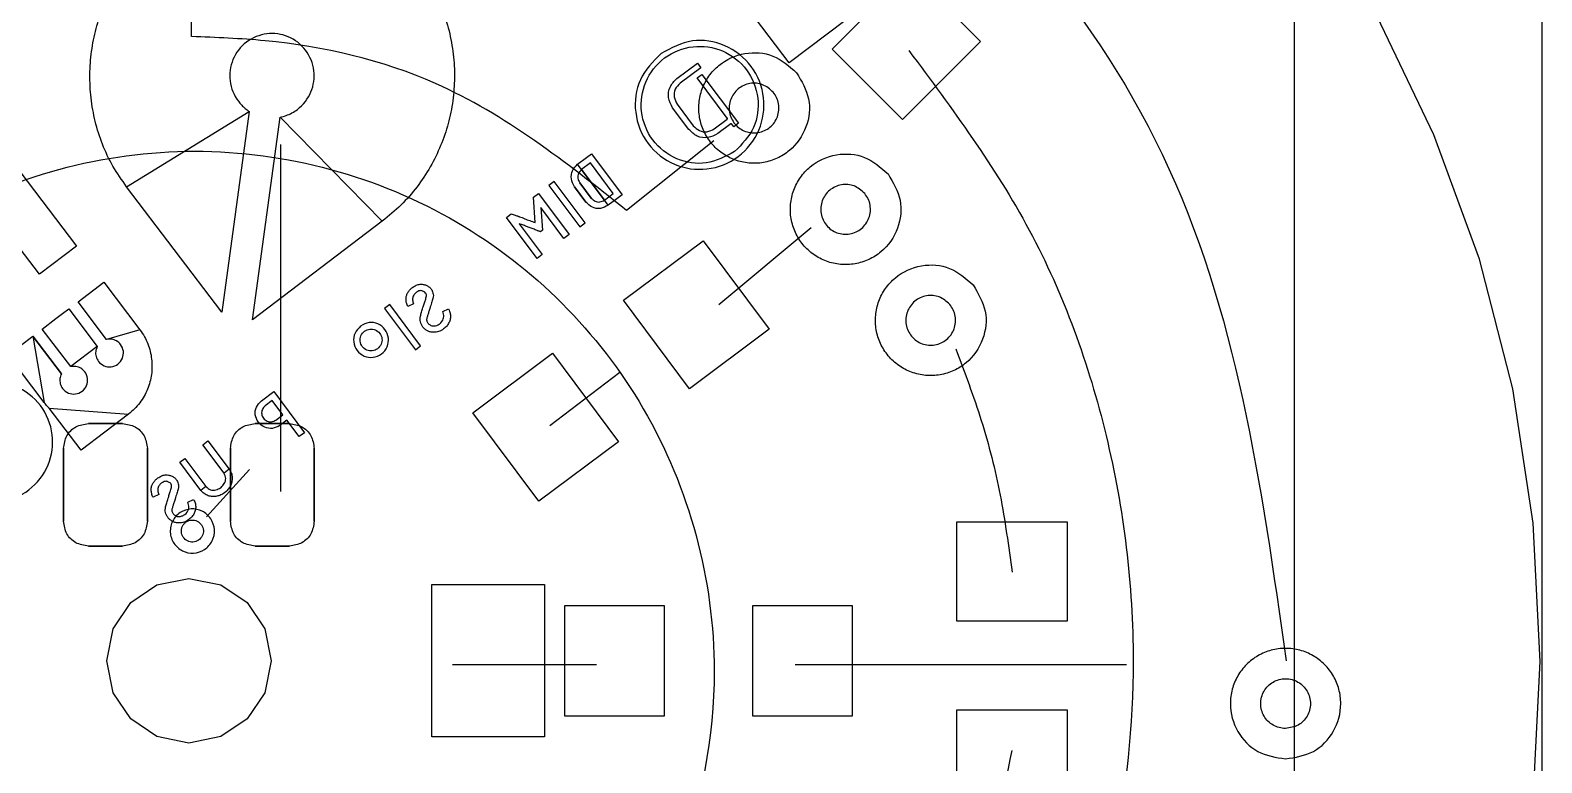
# Model space of a CAD drawing. Extents: x -4 to 108, y 0 to 58.
# Drawn here: x 21.63 to 49, y 22.65 to 35.91 of the extents above; entities that cross this region are included whole.
import ezdxf

# ---------------------------------------------------------------- set-up
doc = ezdxf.new("R2010")
doc.units = 0
for name, color, linetype in [('B.Cu', 7, 'CONTINUOUS'), ('Cuts', 7, 'CONTINUOUS'), ('F.Cu', 7, 'CONTINUOUS')]:
    doc.layers.add(name, color=color, linetype=linetype)

msp = doc.modelspace()

# ---------------------------------------------------------------- linework, layer by layer
at = {"layer": 'B.Cu', "color": 7}
for points in [[(44.514686, 57.56746), (44.514686, 8.567457), (-4.485317, 8.567457), (-4.485317, 57.56746)], [(44.514686, 57.56746), (44.514686, 8.567457), (-4.485317, 8.567457), (-4.485317, 57.56746)], [(44.514686, 57.56746), (44.514686, 8.567457), (-4.485317, 8.567457), (-4.485317, 57.56746)], [(44.514686, 57.56746), (44.514686, 8.567457), (-4.485317, 8.567457), (-4.485317, 57.56746)], [(44.514686, 57.56746), (44.514686, 8.567457), (-4.485317, 8.567457), (-4.485317, 57.56746)], [(44.514686, 57.56746), (44.514686, 8.567457), (-4.485317, 8.567457), (-4.485317, 57.56746)], [(44.514686, 57.56746), (44.514686, 8.567457), (-4.485317, 8.567457), (-4.485317, 57.56746)], [(33.334066, 35.037423), (33.707936, 35.316997), (33.77084, 35.232876), (33.39697, 34.953302)], [(34.250389, 34.318743), (33.70522, 35.047789), (33.78934, 35.110693), (34.450999, 34.225868), (34.366878, 34.162964), (34.329601, 34.212813)], [(33.551396, 34.11666), (33.260174, 34.506107)], [(33.341964, 34.572127), (33.633187, 34.182679)], [(34.014363, 34.127673), (34.248031, 34.302407)], [(34.313265, 34.215171), (34.079597, 34.040437)], [(30.77052, 32.430643), (30.739269, 32.888191), (30.829621, 32.955755), (31.384109, 32.214247), (31.290642, 32.144353), (30.873611, 32.702042), (30.903373, 32.291958), (30.865986, 32.264)], [(30.481047, 32.40849), (30.898079, 31.8508), (30.804611, 31.780907), (30.250123, 32.522415), (30.337359, 32.587649)], [(28.568053, 30.958551), (28.463722, 30.909681)], [(28.862047, 30.877215), (28.845629, 30.821217)], [(29.095385, 30.818529), (29.199715, 30.867399)], [(25.813535, 29.204805), (26.034742, 29.37022), (26.59156, 28.625596), (26.498092, 28.555702), (26.274433, 28.854798), (26.146694, 28.759277)], [(26.074471, 28.85586), (26.20221, 28.951381), (26.008838, 29.209974), (25.881099, 29.114453)], [(23.953877, 27.508143), (23.849547, 27.459273)], [(24.247872, 27.426807), (24.231453, 27.370809)], [(24.481209, 27.368121), (24.585539, 27.416991)]]:
    msp.add_lwpolyline(points, dxfattribs=at)
for points in [[(0, 49), (49.000004, 49), (49.000004, -0.000004), (0, -0.000004), (0, 49)], [(33.935739, 41.417488), (33.946154, 41.4254), (37.408248, 36.867616), (35.370933, 35.320072), (34.01514, 37.104949)], [(25.593341, 34.442238), (25.09604, 30.807754), (23.371255, 33.078403)], [(28.001921, 32.454512), (25.64864, 30.66696), (26.149781, 34.336665), (26.149781, 34.336665)], [(31.539974, 33.486945), (31.698868, 33.605764), (31.701984, 33.608094), (31.78922, 33.673328), (32.343708, 32.93182), (32.250241, 32.861926), (32.091346, 32.743107)], [(21.318367, 33.498469), (21.322858, 33.501881), (22.461142, 32.003352), (21.791202, 31.494465), (21.345382, 32.081378)], [(32.026898, 32.835789), (32.185793, 32.954608), (31.771091, 33.509181), (31.612197, 33.390362)], [(31.113925, 33.173211), (31.020457, 33.103318), (31.579605, 32.355578), (31.673073, 32.425472), (31.113925, 33.173211)], [(31.577622, 33.150766), (31.784972, 32.87348), (31.784972, 32.87348)], [(31.688389, 32.801256), (31.481039, 33.078543)], [(23.008784, 30.315927), (22.492249, 30.995937), (22.957731, 31.349518), (23.612737, 30.487215)], [(28.135429, 30.945939), (28.041962, 30.876045), (28.601109, 30.128306), (28.694577, 30.198199), (28.135429, 30.945939)], [(22.360218, 29.823276), (21.843682, 30.503286), (22.09138, 30.691438), (22.211774, 30.782889), (22.323332, 30.867628), (22.839868, 30.187618)], [(21.879788, 29.170866), (21.224783, 30.03317), (21.675259, 30.375352), (21.675259, 30.375352)], [(21.675259, 30.375352), (22.191795, 29.695342)], [(23.404692, 28.962487), (22.545844, 28.310106), (21.969841, 29.068404)], [(25.135536, 27.896278), (24.751122, 28.410349), (24.844589, 28.480243), (25.229004, 27.966172)], [(24.717262, 27.578642), (24.332848, 28.092713), (24.426316, 28.162606), (24.8084, 27.651651), (24.8084, 27.651651)], [(25.072135, 27.630269), (25.081482, 27.637258)], [(25.151375, 27.543791), (25.142028, 27.536801)]]:
    msp.add_lwpolyline(points, close=True, dxfattribs=at)
for points, knots in [([(23.371255, 33.078403), (23.285131, 33.200932), (23.114972, 33.443021), (22.926116, 33.843201), (22.793993, 34.258318), (22.720232, 34.682552), (22.697341, 35.107679), (22.728489, 35.528903), (22.811582, 35.943028), (22.947293, 36.346398), (23.13229, 36.735196), (23.369865, 37.100645), (23.660997, 37.433138), (23.998579, 37.725322), (24.370603, 37.972218), (24.769231, 38.16364), (25.184968, 38.294438), (25.609163, 38.368161), (26.034203, 38.391092), (26.45559, 38.359876), (26.869839, 38.277387), (27.273108, 38.140676), (27.661958, 37.956073), (28.027318, 37.718142), (28.359421, 37.426705), (28.651621, 37.089273), (28.897504, 36.717367), (29.092286, 36.319947), (29.172124, 36.03977), (29.211938, 35.900048)], [0, 0, 0, 0, 0.448621, 0.886373, 1.321204, 1.752096, 2.174547, 2.595378, 3.015794, 3.43836, 3.868974, 4.304212, 4.741759, 5.190322, 5.639767, 6.077384, 6.512482, 6.942956, 7.365815, 7.786269, 8.207276, 8.629521, 9.060516, 9.495419, 9.933133, 10.381745, 10.830354, 11.267769, 11.702903, 11.702903, 11.702903, 11.702903]), ([(26.149781, 34.336665), (26.186729, 34.345696), (26.261184, 34.363894), (26.367613, 34.411765), (26.546238, 34.525781), (26.741421, 34.777476), (26.796761, 35.186917), (26.640721, 35.570704), (26.312991, 35.824021), (25.90334, 35.879771), (25.519403, 35.72338), (25.266234, 35.395271), (25.209779, 34.986624), (25.326764, 34.700882), (25.453151, 34.553845), (25.51944, 34.492031), (25.568816, 34.458763), (25.593341, 34.442238)], [0, 0, 0, 0, 0.113924, 0.229574, 0.348031, 0.748525, 1.136105, 1.535602, 1.934792, 2.322136, 2.72259, 3.121707, 3.508978, 3.908216, 4.000611, 4.090398, 4.179006, 4.179006, 4.179006, 4.179006]), ([(29.211938, 35.900048), (29.240512, 35.759071), (29.297073, 35.480014), (29.317448, 35.054159), (29.286528, 34.633343), (29.203435, 34.219553), (29.065905, 33.817968), (28.877363, 33.432422), (28.638278, 33.069801), (28.347236, 32.736696), (28.118077, 32.549433), (28.001921, 32.454512)], [0, 0, 0, 0, 0.431025, 0.853196, 1.274106, 1.69423, 2.115666, 2.544116, 2.978286, 3.41547, 3.864858, 3.864858, 3.864858, 3.864858]), ([(33.052273, 35.492215), (33.235651, 35.589324), (33.597279, 35.780825), (34.231806, 35.675035), (34.726055, 35.288928), (34.959924, 34.700674), (34.869829, 34.078469), (34.480856, 33.581162), (33.893607, 33.34876), (33.270307, 33.436483), (32.770773, 33.826656), (32.540217, 34.410553), (32.619356, 35.050132), (32.90646, 35.343315), (33.052273, 35.492215)], [0, 0, 0, 0, 0.608041, 1.199074, 1.809721, 2.417724, 3.008043, 3.616047, 4.225024, 4.816669, 5.424937, 6.035621, 6.627367, 7.238051, 7.238051, 7.238051, 7.238051]), ([(34.382579, 33.713218), (34.514378, 33.848227), (34.774206, 34.114382), (34.845882, 34.693849), (34.637471, 35.223915), (34.184485, 35.578325), (33.618604, 35.659751), (33.084816, 35.448696), (32.731457, 34.996356), (32.649572, 34.430541), (32.861453, 33.895836), (33.310969, 33.546065), (33.887059, 33.450987), (34.215815, 33.624966), (34.382579, 33.713218)], [0, 0, 0, 0, 0.552955, 1.090091, 1.643046, 2.196002, 2.733138, 3.286093, 3.839048, 4.376184, 4.929139, 5.482095, 6.01923, 6.572186, 6.572186, 6.572186, 6.572186]), ([(33.260174, 34.506107), (33.228677, 34.56582), (33.166672, 34.683368), (33.195991, 34.894443), (33.287754, 34.989466), (33.334066, 35.037423)], [0, 0, 0, 0, 0.199125, 0.391994, 0.588516, 0.588516, 0.588516, 0.588516]), ([(33.39697, 34.953302), (33.36297, 34.918733), (33.296191, 34.850835), (33.274266, 34.698906), (33.319125, 34.614899), (33.341964, 34.572127)], [0, 0, 0, 0, 0.142878, 0.280626, 0.423505, 0.423505, 0.423505, 0.423505]), ([(34.248031, 34.302407), (34.249596, 34.304152), (34.252567, 34.307465), (34.25271, 34.313923), (34.251104, 34.317258), (34.250389, 34.318743)], [0, 0, 0, 0, 0.006835, 0.012978, 0.017907, 0.017907, 0.017907, 0.017907]), ([(34.079597, 34.040437), (34.020126, 34.009052), (33.903167, 33.947328), (33.693214, 33.978434), (33.59905, 34.070212), (33.551396, 34.11666)], [0, 0, 0, 0, 0.198152, 0.389696, 0.585953, 0.585953, 0.585953, 0.585953]), ([(33.633187, 34.182679), (33.667757, 34.148679), (33.735654, 34.0819), (33.887583, 34.059975), (33.971591, 34.104834), (34.014363, 34.127673)], [0, 0, 0, 0, 0.142878, 0.280626, 0.423505, 0.423505, 0.423505, 0.423505]), ([(34.329601, 34.212813), (34.327856, 34.214378), (34.324543, 34.217349), (34.318086, 34.217492), (34.31475, 34.215886), (34.313265, 34.215171)], [0, 0, 0, 0, 0.006835, 0.012978, 0.017907, 0.017907, 0.017907, 0.017907]), ([(31.481039, 33.078543), (31.45727, 33.125008), (31.410773, 33.215901), (31.433425, 33.377869), (31.504176, 33.450298), (31.539974, 33.486945)], [0, 0, 0, 0, 0.15408, 0.301405, 0.452294, 0.452294, 0.452294, 0.452294]), ([(31.612197, 33.390362), (31.590599, 33.368374), (31.548388, 33.325399), (31.535402, 33.2298), (31.563429, 33.177334), (31.577622, 33.150766)], [0, 0, 0, 0, 0.090736, 0.17734, 0.266182, 0.266182, 0.266182, 0.266182]), ([(31.784972, 32.87348), (31.807161, 32.851709), (31.850623, 32.809065), (31.94679, 32.794044), (32.000077, 32.821812), (32.026898, 32.835789)], [0, 0, 0, 0, 0.09171, 0.179639, 0.268745, 0.268745, 0.268745, 0.268745]), ([(30.337359, 32.587649), (30.348451, 32.583819), (30.37124, 32.575951), (30.405173, 32.562817), (30.428964, 32.556439), (30.440793, 32.553267)], [0, 0, 0, 0, 0.035207, 0.072332, 0.109046, 0.109046, 0.109046, 0.109046]), ([(32.091346, 32.743107), (32.046178, 32.719138), (31.957284, 32.671966), (31.796868, 32.695115), (31.724938, 32.765495), (31.688389, 32.801256)], [0, 0, 0, 0, 0.150712, 0.296611, 0.447324, 0.447324, 0.447324, 0.447324]), ([(30.440793, 32.553267), (30.44578, 32.550886), (30.455662, 32.546168), (30.471566, 32.540291), (30.498229, 32.53252), (30.534777, 32.518705), (30.580379, 32.50098), (30.626121, 32.480595), (30.674638, 32.466607), (30.72283, 32.448591), (30.754672, 32.436607), (30.77052, 32.430643)], [0, 0, 0, 0, 0.016571, 0.032838, 0.050794, 0.099868, 0.149935, 0.197626, 0.249871, 0.301143, 0.351944, 0.351944, 0.351944, 0.351944]), ([(30.865986, 32.264), (30.858813, 32.266727), (30.844692, 32.272096), (30.824052, 32.278519), (30.78823, 32.294253), (30.73446, 32.313887), (30.664621, 32.341775), (30.60545, 32.362789), (30.558063, 32.38102), (30.520138, 32.39461), (30.494203, 32.403819), (30.481047, 32.40849)], [0, 0, 0, 0, 0.02302, 0.04532, 0.064767, 0.140293, 0.21701, 0.290347, 0.328639, 0.369322, 0.411202, 0.411202, 0.411202, 0.411202]), ([(28.463722, 30.909681), (28.454904, 30.931002), (28.437283, 30.973606), (28.428928, 31.040705), (28.435725, 31.104413), (28.459912, 31.159733), (28.49298, 31.208252), (28.541, 31.251439), (28.597856, 31.289155), (28.667416, 31.31522), (28.735658, 31.31611), (28.795887, 31.29651), (28.846708, 31.269188), (28.885338, 31.233664), (28.907724, 31.192917), (28.919386, 31.153223), (28.929917, 31.106886), (28.916224, 31.04727), (28.893971, 30.970302), (28.873584, 30.910854), (28.862047, 30.877215)], [0, 0, 0, 0, 0.068964, 0.137807, 0.20048, 0.258748, 0.317071, 0.375339, 0.451306, 0.520758, 0.5954, 0.650761, 0.709252, 0.767643, 0.805139, 0.84715, 0.891872, 0.945364, 1.027093, 1.133613, 1.133613, 1.133613, 1.133613]), ([(28.736018, 30.889843), (28.743628, 30.912699), (28.758973, 30.958791), (28.782641, 31.029137), (28.799066, 31.083493), (28.801821, 31.123019), (28.794512, 31.140524), (28.782586, 31.161069), (28.761527, 31.179146), (28.736156, 31.189023), (28.711268, 31.198085), (28.680688, 31.199565), (28.641628, 31.182365), (28.596764, 31.154097), (28.556337, 31.101754), (28.545326, 31.028777), (28.560362, 30.982318), (28.568053, 30.958551)], [0, 0, 0, 0, 0.072265, 0.145733, 0.222701, 0.242441, 0.262495, 0.27828, 0.313744, 0.342644, 0.359713, 0.393198, 0.431082, 0.485631, 0.551641, 0.622567, 0.696845, 0.696845, 0.696845, 0.696845]), ([(29.199715, 30.867399), (29.206998, 30.852926), (29.224127, 30.818888), (29.240015, 30.757812), (29.234956, 30.686862), (29.212552, 30.616913), (29.169794, 30.554593), (29.1073, 30.497459), (29.028086, 30.454949), (28.943408, 30.442571), (28.873294, 30.446632), (28.81752, 30.468903), (28.772581, 30.49822), (28.735358, 30.536428), (28.708808, 30.581377), (28.690275, 30.629985), (28.687965, 30.68279), (28.693003, 30.743061), (28.713564, 30.812339), (28.728295, 30.863184), (28.736018, 30.889843)], [0, 0, 0, 0, 0.048577, 0.114248, 0.186363, 0.258993, 0.33218, 0.410246, 0.511629, 0.596185, 0.664151, 0.719715, 0.774225, 0.824195, 0.878189, 0.930002, 0.978328, 1.035262, 1.110871, 1.194211, 1.194211, 1.194211, 1.194211]), ([(28.845629, 30.821217), (28.839011, 30.800522), (28.826867, 30.762541), (28.812574, 30.713837), (28.803907, 30.679033), (28.805649, 30.653574), (28.813925, 30.632835), (28.826229, 30.61134), (28.845857, 30.592224), (28.869864, 30.57607), (28.900259, 30.559878), (28.941995, 30.559019), (28.992166, 30.56831), (29.057833, 30.603808), (29.113225, 30.675301), (29.116709, 30.760682), (29.101232, 30.802666), (29.095385, 30.818529)], [0, 0, 0, 0, 0.06514, 0.119548, 0.152687, 0.171794, 0.194994, 0.219037, 0.24565, 0.276178, 0.306021, 0.347267, 0.397985, 0.458181, 0.568024, 0.651319, 0.701904, 0.701904, 0.701904, 0.701904]), ([(23.612737, 30.487215), (23.641082, 30.446852), (23.696941, 30.367309), (23.758624, 30.23604), (23.801605, 30.099874), (23.826195, 29.960595), (23.833449, 29.82063), (23.825535, 29.681719), (23.79529, 29.546071), (23.750734, 29.413853), (23.690802, 29.285815), (23.612801, 29.165786), (23.517918, 29.055392), (23.442717, 28.993688), (23.404692, 28.962487)], [0, 0, 0, 0, 0.147735, 0.291144, 0.432994, 0.575078, 0.714164, 0.852721, 0.99106, 1.129679, 1.27071, 1.413922, 1.557964, 1.705295, 1.705295, 1.705295, 1.705295]), ([(27.609682, 30.55765), (27.659407, 30.584182), (27.757174, 30.636346), (27.929103, 30.608062), (28.062446, 30.503098), (28.12644, 30.344165), (28.101993, 30.175224), (27.995982, 30.041057), (27.837317, 29.977303), (27.668356, 30.001617), (27.534, 30.107935), (27.471019, 30.265514), (27.492498, 30.438425), (27.570174, 30.517455), (27.609682, 30.55765)], [0, 0, 0, 0, 0.165145, 0.324696, 0.489841, 0.654986, 0.814537, 0.979682, 1.144826, 1.304378, 1.469522, 1.634667, 1.794219, 1.959363, 1.959363, 1.959363, 1.959363]), ([(27.917213, 30.146394), (27.941828, 30.171711), (27.990431, 30.221702), (28.00382, 30.33022), (27.96509, 30.42971), (27.879951, 30.495868), (27.774016, 30.511111), (27.67382, 30.471879), (27.607861, 30.386863), (27.592531, 30.280941), (27.63192, 30.180571), (27.7164, 30.115293), (27.824276, 30.097454), (27.885969, 30.129941), (27.917213, 30.146394)], [0, 0, 0, 0, 0.103499, 0.204365, 0.307864, 0.411363, 0.512228, 0.615727, 0.719226, 0.820092, 0.923591, 1.02709, 1.127956, 1.231454, 1.231454, 1.231454, 1.231454]), ([(22.839868, 30.187618), (22.828038, 30.158271), (22.804403, 30.099637), (22.813248, 30.001848), (22.861107, 29.903504), (22.959765, 29.827322), (23.094377, 29.809354), (23.220829, 29.860822), (23.304543, 29.968788), (23.323518, 30.103553), (23.276542, 30.219118), (23.194321, 30.291378), (23.102642, 30.325764), (23.040004, 30.319199), (23.008784, 30.315927)], [0, 0, 0, 0, 0.093811, 0.187424, 0.284361, 0.415592, 0.543085, 0.674513, 0.806742, 0.934317, 1.065527, 1.162518, 1.256236, 1.349363, 1.349363, 1.349363, 1.349363]), ([(20.28546, 29.326588), (20.45619, 29.418711), (20.792689, 29.600281), (21.385935, 29.507193), (21.850722, 29.150489), (22.073252, 28.602273), (21.993609, 28.019485), (21.633438, 27.551709), (21.086219, 27.330032), (20.503221, 27.409686), (20.035028, 27.771288), (19.815834, 28.314534), (19.885295, 28.911236), (20.150718, 29.186733), (20.28546, 29.326588)], [0, 0, 0, 0, 0.568561, 1.120595, 1.689578, 2.258763, 2.811071, 3.379686, 3.948873, 4.501133, 5.070278, 5.639222, 6.191207, 6.760339, 6.760339, 6.760339, 6.760339]), ([(22.191795, 29.695342), (22.179975, 29.665982), (22.156341, 29.607274), (22.164753, 29.509376), (22.212411, 29.410769), (22.311259, 29.334632), (22.446011, 29.316838), (22.572397, 29.368262), (22.655844, 29.476121), (22.674348, 29.610641), (22.627099, 29.725759), (22.545703, 29.798415), (22.454275, 29.833768), (22.391606, 29.826777), (22.360218, 29.823276)], [0, 0, 0, 0, 0.093866, 0.187688, 0.28467, 0.415917, 0.543542, 0.675269, 0.806785, 0.934031, 1.065199, 1.162071, 1.255344, 1.348938, 1.348938, 1.348938, 1.348938]), ([(21.969841, 29.068404), (21.959381, 29.079153), (21.938304, 29.100816), (21.908083, 29.134869), (21.88923, 29.158854), (21.879788, 29.170866)], [0, 0, 0, 0, 0.044992, 0.090669, 0.136499, 0.136499, 0.136499, 0.136499]), ([(26.146694, 28.759277), (26.102756, 28.735821), (26.016481, 28.689764), (25.86447, 28.716471), (25.748635, 28.810472), (25.688582, 28.947721), (25.709488, 29.100338), (25.778323, 29.16945), (25.813535, 29.204805)], [0, 0, 0, 0, 0.145821, 0.286327, 0.432864, 0.577995, 0.717782, 0.86418, 0.86418, 0.86418, 0.86418]), ([(25.881099, 29.114453), (25.861099, 29.093857), (25.821822, 29.053409), (25.811566, 28.965801), (25.844082, 28.886319), (25.909756, 28.829218), (25.999065, 28.815169), (26.049038, 28.842136), (26.074471, 28.85586)], [0, 0, 0, 0, 0.084139, 0.165241, 0.247485, 0.333635, 0.415449, 0.500235, 0.500235, 0.500235, 0.500235]), ([(25.229004, 27.966172), (25.243389, 27.943205), (25.272336, 27.89699), (25.287557, 27.813536), (25.280035, 27.731767), (25.250852, 27.657779), (25.209462, 27.593563), (25.170851, 27.560479), (25.151375, 27.543791)], [0, 0, 0, 0, 0.080673, 0.162332, 0.249137, 0.323808, 0.39905, 0.475633, 0.475633, 0.475633, 0.475633]), ([(23.849547, 27.459273), (23.840728, 27.480594), (23.823107, 27.523198), (23.814752, 27.590297), (23.821549, 27.654005), (23.845736, 27.709325), (23.878804, 27.757844), (23.926824, 27.801031), (23.98368, 27.838747), (24.05324, 27.864812), (24.121482, 27.865702), (24.181712, 27.846102), (24.232532, 27.81878), (24.271162, 27.783256), (24.293549, 27.74251), (24.30521, 27.702815), (24.315741, 27.656478), (24.302049, 27.596862), (24.279795, 27.519894), (24.259408, 27.460446), (24.247872, 27.426807)], [0, 0, 0, 0, 0.068964, 0.137807, 0.20048, 0.258748, 0.317071, 0.375339, 0.451306, 0.520758, 0.5954, 0.650761, 0.709252, 0.767643, 0.805139, 0.84715, 0.891872, 0.945364, 1.027093, 1.133613, 1.133613, 1.133613, 1.133613]), ([(24.069415, 27.230209), (24.071928, 27.249026), (24.077791, 27.292919), (24.099626, 27.361766), (24.119812, 27.43615), (24.145244, 27.508334), (24.16745, 27.578705), (24.187346, 27.632877), (24.185532, 27.671933), (24.179645, 27.689442), (24.168893, 27.710948), (24.147221, 27.728649), (24.121997, 27.738627), (24.097084, 27.747672), (24.066515, 27.749159), (24.027451, 27.731957), (23.982589, 27.703689), (23.942161, 27.651346), (23.93115, 27.578369), (23.946186, 27.53191), (23.953877, 27.508143)], [0, 0, 0, 0, 0.056857, 0.13263, 0.215999, 0.288264, 0.361732, 0.4387, 0.457443, 0.477768, 0.493663, 0.529128, 0.558027, 0.575096, 0.608581, 0.646465, 0.701014, 0.767024, 0.83795, 0.912229, 0.912229, 0.912229, 0.912229]), ([(24.8084, 27.651651), (24.834315, 27.628585), (24.885084, 27.583399), (24.989924, 27.58527), (25.04522, 27.615537), (25.072135, 27.630269)], [0, 0, 0, 0, 0.100881, 0.197632, 0.289387, 0.289387, 0.289387, 0.289387]), ([(25.081482, 27.637258), (25.10264, 27.658654), (25.146687, 27.703197), (25.178682, 27.802669), (25.150097, 27.864687), (25.135536, 27.896278)], [0, 0, 0, 0, 0.09007, 0.187506, 0.288668, 0.288668, 0.288668, 0.288668]), ([(24.585539, 27.416991), (24.592822, 27.402518), (24.609951, 27.36848), (24.62584, 27.307404), (24.62078, 27.236454), (24.598377, 27.166507), (24.555617, 27.104181), (24.493133, 27.047072), (24.413869, 27.004444), (24.329347, 26.992434), (24.259113, 26.995474), (24.204722, 27.020427), (24.15898, 27.048044), (24.121366, 27.086754), (24.091132, 27.129889), (24.071658, 27.179535), (24.070154, 27.21352), (24.069415, 27.230209)], [0, 0, 0, 0, 0.048577, 0.114248, 0.186363, 0.258993, 0.33218, 0.410246, 0.511629, 0.596185, 0.664151, 0.718811, 0.773619, 0.823706, 0.879377, 0.931035, 0.980877, 0.980877, 0.980877, 0.980877]), ([(25.142028, 27.536801), (25.121219, 27.523435), (25.079479, 27.496625), (25.007251, 27.47578), (24.928709, 27.469368), (24.847899, 27.482652), (24.771725, 27.519081), (24.735161, 27.559067), (24.717262, 27.578642)], [0, 0, 0, 0, 0.073865, 0.148157, 0.222707, 0.308826, 0.391177, 0.470152, 0.470152, 0.470152, 0.470152]), ([(24.231453, 27.370809), (24.224835, 27.350114), (24.212691, 27.312133), (24.198398, 27.263429), (24.189731, 27.228625), (24.191473, 27.203166), (24.199749, 27.182427), (24.212053, 27.160932), (24.231681, 27.141816), (24.255688, 27.125662), (24.286084, 27.109471), (24.327818, 27.108609), (24.377999, 27.117912), (24.443359, 27.153207), (24.498937, 27.224608), (24.500248, 27.30941), (24.486473, 27.351887), (24.481209, 27.368121)], [0, 0, 0, 0, 0.06514, 0.119548, 0.152687, 0.171794, 0.194994, 0.219037, 0.24565, 0.276178, 0.306021, 0.347267, 0.397985, 0.458181, 0.567198, 0.649944, 0.70113, 0.70113, 0.70113, 0.70113])]:
    msp.add_open_spline(points, degree=3, knots=knots, dxfattribs=at)
at = {"layer": 'Cuts', "color": 7}
msp.add_lwpolyline([(19.551127, 0.497455), (21.982348, 0.126407), (24.485889, -0.000012), (26.98943, 0.126407), (29.420651, 0.497455), (31.767247, 1.100827), (34.016905, 1.92421), (36.157323, 2.955303), (38.176186, 4.181793), (40.061193, 5.591375), (41.800032, 7.17174), (43.380398, 8.910579), (44.789979, 10.795586), (46.016469, 12.814452), (47.047565, 14.954867), (47.870951, 17.204528), (48.47432, 19.551121), (48.845368, 21.982344), (48.971787, 24.485885), (48.845368, 26.989426), (48.47432, 29.420647), (47.870948, 31.767242), (47.047565, 34.016901), (46.016472, 36.157318)], dxfattribs=at)
msp.add_lwpolyline([(25.989161, 24.499999), (25.872136, 23.92035), (25.552996, 23.447004), (25.07965, 23.127864), (24.500001, 23.010839), (23.920353, 23.127864), (23.447006, 23.447003), (23.127866, 23.92035), (23.010841, 24.499999), (23.127866, 25.079647), (23.447006, 25.552994), (23.920353, 25.872134), (24.500001, 25.989159), (25.07965, 25.872134), (25.552997, 25.552994), (25.872136, 25.079647), (25.989161, 24.499999)], close=True, dxfattribs=at)
at = {"layer": 'F.Cu', "color": 7}
for points in [[(0.000003, 49.000003), (49, 49.000003), (49, 0.000005), (0.000003, 0.000005), (0.000003, 49.000003)], [(36.148808, 35.565103), (37.563021, 36.979317), (38.835814, 35.706524), (37.4216, 34.292311), (36.148808, 35.565103)], [(33.810937, 32.10216), (35.007189, 30.499355), (33.564665, 29.422729), (32.368413, 31.025533), (33.810937, 32.10216)], [(31.082726, 30.065962), (32.278977, 28.463157), (30.836453, 27.386531), (29.640201, 28.989335), (31.082726, 30.065962)], [(22.678698, 28.793185), (23.298449, 28.793185)], [(25.700493, 28.793185), (26.320248, 28.793185)], [(22.229685, 27.02442), (22.229685, 28.344172)], [(23.747462, 28.344172), (23.747462, 27.02442)], [(25.251481, 27.02442), (25.251481, 28.344172)], [(26.76926, 28.344172), (26.76926, 27.02442)], [(22.229685, 27.02442), (22.229685, 27.02442)], [(24.171079, 26.932553), (24.171079, 26.932553)], [(24.365469, 26.884324), (24.365469, 26.884324)], [(25.251481, 27.02442), (25.251481, 27.02442)], [(40.406529, 25.216202), (38.406529, 25.216202), (38.406529, 27.016202), (40.406529, 27.016202), (40.406529, 25.216202)], [(23.298449, 26.575407), (22.678698, 26.575407)], [(26.320248, 26.575407), (25.700493, 26.575407)], [(28.896423, 25.876938), (30.937535, 25.876938), (30.937535, 23.123057), (28.896423, 23.123057), (28.896423, 25.876938)], [(33.106812, 25.499991), (33.106812, 23.49999), (31.306811, 23.49999), (31.306811, 25.499991), (33.106812, 25.499991)], [(36.511143, 25.499991), (36.511143, 23.49999), (34.711142, 23.49999), (34.711142, 25.499991), (36.511143, 25.499991)], [(40.406529, 21.811896), (38.406529, 21.811896), (38.406529, 23.611897), (40.406529, 23.611897), (40.406529, 21.811896)]]:
    msp.add_lwpolyline(points, close=True, dxfattribs=at)
for points in [[(24.545711, 35.795169), (24.504134, 44.46805)], [(26.165452, 27.563323), (26.165452, 33.841187)], [(34.006717, 33.907718), (32.425301, 32.65094)], [(34.094685, 30.949809), (35.769573, 32.339612)], [(31.038902, 28.758204), (32.303977, 29.720376)], [(25.59843, 27.961059), (24.820192, 27.105222)], [(29.272927, 24.429651), (31.883483, 24.429651)], [(35.481816, 24.429651), (41.479038, 24.429651)]]:
    msp.add_lwpolyline(points, dxfattribs=at)
at = {"layer": 'F.Cu', "color": 1}
for points in [[(35.502767, 35.14221), (35.502861, 35.142093)], [(35.080328, 34.790067), (35.080111, 34.790087)], [(37.160368, 33.308995), (37.160462, 33.308879)], [(36.737929, 32.956853), (36.737712, 32.956873)], [(38.70159, 31.300528), (38.701685, 31.300411)], [(38.279151, 30.948385), (38.278935, 30.948405)], [(44.360059, 23.274028), (44.360059, 23.274028)], [(44.360059, 22.723917), (44.360059, 22.723917)]]:
    msp.add_lwpolyline(points, close=True, dxfattribs=at)
at = {"layer": 'F.Cu', "color": 7}
for points, knots in [([(18.531476, 5.620274), (16.011224, 6.780481), (10.983274, 9.095115), (5.970519, 16.121168), (3.976303, 25.118874), (6.610072, 34.880953), (14.167143, 42.450069), (21.443644, 44.401535), (25.564275, 44.295906), (26.562477, 44.220816), (30.292222, 43.753221), (36.487396, 41.1998), (43.039782, 33.930664), (43.921799, 27.677613), (44.37001, 24.500026)], [0, 0, 0, 0, 8.204892, 16.368914, 24.819854, 35.17912, 45.231136, 55.590399, 56.600987, 57.600953, 58.59151, 67.876038, 77.013099, 86.453565, 86.453565, 86.453565, 86.453565]), ([(32.425301, 32.65094), (31.326106, 33.519059), (29.384296, 35.052654), (26.494178, 35.722325), (24.990618, 35.778536), (24.545711, 35.795169)], [0, 0, 0, 0, 4.150478, 7.332119, 8.66923, 8.66923, 8.66923, 8.66923]), ([(37.539447, 35.541948), (38.320535, 34.490897), (39.894759, 32.37258), (41.26848, 28.56239), (41.888645, 23.536272), (40.625313, 17.557683), (36.626817, 11.673797), (32.563103, 9.580719), (30.529019, 8.533033)], [0, 0, 0, 0, 3.911176, 7.882691, 11.985955, 18.985575, 25.74483, 32.518917, 32.518917, 32.518917, 32.518917]), ([(15.963039, 20.585028), (15.812311, 20.974805), (15.508308, 21.760946), (15.256748, 23.018675), (15.078811, 25.513631), (16.079587, 29.245131), (19.678163, 32.834444), (24.604507, 34.170147), (29.530844, 32.835146), (33.129435, 29.242384), (34.336708, 24.752905), (33.553665, 20.77294), (31.667497, 17.698576), (29.700619, 16.464487), (28.718423, 15.848222)], [0, 0, 0, 0, 1.251902, 2.524958, 3.828764, 8.748101, 13.521532, 18.440867, 23.360201, 28.133631, 33.052968, 36.626391, 40.075343, 43.515587, 43.515587, 43.515587, 43.515587]), ([(38.38849, 30.14337), (38.550115, 29.713859), (38.875133, 28.850141), (39.217904, 27.496056), (39.343297, 26.57004), (39.406435, 26.103774)], [0, 0, 0, 0, 1.376111, 2.767269, 4.178143, 4.178143, 4.178143, 4.178143]), ([(22.229685, 28.344172), (22.241938, 28.422974), (22.266055, 28.578068), (22.4448, 28.756815), (22.599895, 28.780932), (22.678698, 28.793185)], [0, 0, 0, 0, 0.235054, 0.46262, 0.697677, 0.697677, 0.697677, 0.697677]), ([(23.298449, 28.793185), (23.377252, 28.780932), (23.532347, 28.756815), (23.711092, 28.578068), (23.735209, 28.422974), (23.747462, 28.344172)], [0, 0, 0, 0, 0.235057, 0.462623, 0.697677, 0.697677, 0.697677, 0.697677]), ([(25.251481, 28.344172), (25.263734, 28.422975), (25.28785, 28.57807), (25.466597, 28.756816), (25.621691, 28.780932), (25.700493, 28.793185)], [0, 0, 0, 0, 0.235057, 0.462622, 0.697677, 0.697677, 0.697677, 0.697677]), ([(26.320248, 28.793185), (26.399051, 28.780932), (26.554145, 28.756816), (26.732892, 28.57807), (26.757007, 28.422975), (26.76926, 28.344172)], [0, 0, 0, 0, 0.235056, 0.462621, 0.697678, 0.697678, 0.697678, 0.697678]), ([(24.171079, 26.932553), (24.180915, 26.965542), (24.200509, 27.031258), (24.26054, 27.116384), (24.365114, 27.207742), (24.536331, 27.265185), (24.74807, 27.222198), (24.91121, 27.07921), (24.979762, 26.87339), (24.936973, 26.661449), (24.793938, 26.498347), (24.588102, 26.429851), (24.376269, 26.472385), (24.239692, 26.592676), (24.178197, 26.720272), (24.156557, 26.826466), (24.166225, 26.897089), (24.171079, 26.932553)], [0, 0, 0, 0, 0.102709, 0.204599, 0.307307, 0.516385, 0.719265, 0.928343, 1.137423, 1.340304, 1.549383, 1.758461, 1.961341, 2.170419, 2.277167, 2.382998, 2.489746, 2.489746, 2.489746, 2.489746]), ([(22.678698, 26.575407), (22.599895, 26.58766), (22.4448, 26.611776), (22.266054, 26.790522), (22.241938, 26.945617), (22.229685, 27.02442)], [0, 0, 0, 0, 0.235056, 0.462621, 0.697678, 0.697678, 0.697678, 0.697678]), ([(23.747462, 27.02442), (23.735209, 26.945617), (23.711093, 26.790522), (23.532346, 26.611776), (23.377252, 26.58766), (23.298449, 26.575407)], [0, 0, 0, 0, 0.235056, 0.462621, 0.697678, 0.697678, 0.697678, 0.697678]), ([(24.365469, 26.884324), (24.363529, 26.867172), (24.359663, 26.833005), (24.370695, 26.781954), (24.401033, 26.719382), (24.468906, 26.659706), (24.574798, 26.638428), (24.677722, 26.672678), (24.749237, 26.754229), (24.770632, 26.860199), (24.736357, 26.963107), (24.654784, 27.034607), (24.548929, 27.056078), (24.462677, 27.027227), (24.40978, 26.980352), (24.379352, 26.935799), (24.37011, 26.901531), (24.365469, 26.884324)], [0, 0, 0, 0, 0.051499, 0.102585, 0.154084, 0.258623, 0.360063, 0.464601, 0.56914, 0.67058, 0.775119, 0.879658, 0.981098, 1.085637, 1.138788, 1.191487, 1.244638, 1.244638, 1.244638, 1.244638]), ([(25.700493, 26.575407), (25.621691, 26.58766), (25.466597, 26.611776), (25.28785, 26.790522), (25.263734, 26.945617), (25.251481, 27.02442)], [0, 0, 0, 0, 0.235055, 0.462621, 0.697677, 0.697677, 0.697677, 0.697677]), ([(26.76926, 27.02442), (26.757007, 26.945617), (26.732892, 26.790522), (26.554145, 26.611776), (26.399051, 26.58766), (26.320248, 26.575407)], [0, 0, 0, 0, 0.235056, 0.462621, 0.697678, 0.697678, 0.697678, 0.697678]), ([(18.931357, 24.320454), (18.897601, 23.94532), (18.788845, 22.73669), (19.690526, 20.166698), (21.731079, 19.29136), (22.964157, 18.762406)], [0, 0, 0, 0, 1.130597, 3.642627, 7.478691, 7.478691, 7.478691, 7.478691]), ([(39.403895, 22.873413), (39.03501, 21.163898), (38.30631, 17.7869), (35.161392, 13.49227), (32.218866, 11.767617), (30.746816, 10.904829)], [0, 0, 0, 0, 5.208251, 10.28844, 15.374065, 15.374065, 15.374065, 15.374065])]:
    msp.add_open_spline(points, degree=3, knots=knots, dxfattribs=at)
at = {"layer": 'F.Cu', "color": 1}
for points, knots in [([(35.502861, 35.142093), (35.594484, 34.989039), (35.775013, 34.68747), (35.714238, 34.139085), (35.456157, 33.771596), (35.158352, 33.583998), (34.906247, 33.505378), (34.642323, 33.494727), (34.384681, 33.552916), (34.150897, 33.675715), (33.956759, 33.854817), (33.81578, 34.078181), (33.737353, 34.33034), (33.726789, 34.594259), (33.785063, 34.851889), (33.908041, 35.085587), (34.146473, 35.344491), (34.554626, 35.531749), (35.104951, 35.4922), (35.368838, 35.260038), (35.502767, 35.14221)], [0, 0, 0, 0, 0.522796, 1.030088, 1.552884, 1.814719, 2.074386, 2.33622, 2.598055, 2.857722, 3.119557, 3.381391, 3.641058, 3.902893, 4.164728, 4.424395, 4.686229, 5.209026, 5.71632, 6.239118, 6.239118, 6.239118, 6.239118]), ([(35.080111, 34.790087), (35.019857, 34.843066), (34.901134, 34.947455), (34.653618, 34.96524), (34.469994, 34.881065), (34.362705, 34.764606), (34.307342, 34.65946), (34.281092, 34.543537), (34.285817, 34.424778), (34.321075, 34.311298), (34.384518, 34.21076), (34.47185, 34.130051), (34.57711, 34.074702), (34.693129, 34.048458), (34.811981, 34.053256), (34.925525, 34.088626), (35.026028, 34.152182), (35.106638, 34.239573), (35.161839, 34.344769), (35.188095, 34.46079), (35.182899, 34.579245), (35.148884, 34.693812), (35.103243, 34.757893), (35.080328, 34.790067)], [0, 0, 0, 0, 0.235149, 0.46333, 0.698478, 0.816299, 0.933145, 1.050966, 1.168787, 1.285632, 1.403453, 1.521367, 1.638302, 1.756216, 1.874129, 1.991065, 2.108978, 2.226799, 2.343645, 2.461466, 2.579287, 2.696133, 2.813954, 2.813954, 2.813954, 2.813954]), ([(37.160462, 33.308879), (37.252085, 33.155825), (37.432613, 32.854255), (37.371839, 32.30587), (37.113758, 31.938381), (36.815953, 31.750783), (36.563848, 31.672163), (36.299924, 31.661513), (36.042282, 31.719701), (35.808498, 31.8425), (35.61436, 32.021602), (35.473381, 32.244967), (35.394954, 32.497125), (35.384389, 32.761045), (35.442664, 33.018675), (35.565642, 33.252372), (35.804074, 33.511277), (36.212227, 33.698535), (36.762552, 33.658985), (37.026439, 33.426823), (37.160368, 33.308995)], [0, 0, 0, 0, 0.522796, 1.030088, 1.552884, 1.814719, 2.074386, 2.33622, 2.598055, 2.857722, 3.119557, 3.381391, 3.641058, 3.902893, 4.164728, 4.424395, 4.686229, 5.209026, 5.71632, 6.239117, 6.239117, 6.239117, 6.239117]), ([(36.737712, 32.956873), (36.677458, 33.009852), (36.558735, 33.11424), (36.311219, 33.132025), (36.127595, 33.047851), (36.020306, 32.931392), (35.964943, 32.826246), (35.938693, 32.710322), (35.943418, 32.591563), (35.978676, 32.478083), (36.042119, 32.377546), (36.129451, 32.296836), (36.234711, 32.241487), (36.350729, 32.215244), (36.469582, 32.220041), (36.583126, 32.255411), (36.683629, 32.318967), (36.764239, 32.406358), (36.819439, 32.511554), (36.845696, 32.627575), (36.8405, 32.746031), (36.806485, 32.860597), (36.760844, 32.924679), (36.737929, 32.956853)], [0, 0, 0, 0, 0.235149, 0.46333, 0.698478, 0.816299, 0.933145, 1.050966, 1.168787, 1.285632, 1.403453, 1.521367, 1.638302, 1.756216, 1.874129, 1.991065, 2.108978, 2.226799, 2.343645, 2.461466, 2.579287, 2.696133, 2.813953, 2.813953, 2.813953, 2.813953]), ([(38.701685, 31.300411), (38.793307, 31.147357), (38.973836, 30.845788), (38.913061, 30.297403), (38.654981, 29.929914), (38.357176, 29.742316), (38.10507, 29.663696), (37.841146, 29.653045), (37.583504, 29.711233), (37.34972, 29.834033), (37.155583, 30.013135), (37.014603, 30.236499), (36.936176, 30.488658), (36.925612, 30.752577), (36.983886, 31.010207), (37.106865, 31.243905), (37.345296, 31.502809), (37.753449, 31.690067), (38.303775, 31.650518), (38.567661, 31.418356), (38.70159, 31.300528)], [0, 0, 0, 0, 0.522796, 1.030088, 1.552884, 1.814719, 2.074386, 2.33622, 2.598055, 2.857722, 3.119557, 3.381391, 3.641058, 3.902893, 4.164728, 4.424395, 4.686229, 5.209026, 5.71632, 6.239118, 6.239118, 6.239118, 6.239118]), ([(38.278935, 30.948405), (38.21868, 31.001384), (38.099957, 31.105773), (37.852442, 31.123558), (37.668818, 31.039383), (37.561528, 30.922924), (37.506165, 30.817778), (37.479915, 30.701855), (37.48464, 30.583096), (37.519898, 30.469616), (37.583341, 30.369078), (37.670673, 30.288369), (37.775933, 30.23302), (37.891952, 30.206776), (38.010804, 30.211573), (38.124349, 30.246944), (38.224852, 30.3105), (38.305462, 30.397891), (38.360662, 30.503087), (38.386918, 30.619108), (38.381723, 30.737563), (38.347707, 30.852129), (38.302066, 30.916211), (38.279151, 30.948385)], [0, 0, 0, 0, 0.235149, 0.46333, 0.698478, 0.816299, 0.933145, 1.050966, 1.168787, 1.285632, 1.403453, 1.521367, 1.638302, 1.756216, 1.874129, 1.991065, 2.108978, 2.226799, 2.343645, 2.461466, 2.579287, 2.696133, 2.813954, 2.813954, 2.813954, 2.813954]), ([(44.360059, 22.723917), (44.183813, 22.751443), (43.836549, 22.805678), (43.45401, 23.203282), (43.336759, 23.636758), (43.383121, 23.985656), (43.484004, 24.229709), (43.644682, 24.439355), (43.854246, 24.60013), (44.0982, 24.701226), (44.360059, 24.735847), (44.621917, 24.701226), (44.865872, 24.60013), (45.075436, 24.439355), (45.236114, 24.229709), (45.336996, 23.985656), (45.383358, 23.636758), (45.266107, 23.203282), (44.883569, 22.805678), (44.536304, 22.751443), (44.360059, 22.723917)], [0, 0, 0, 0, 0.522795, 1.030088, 1.552884, 1.814719, 2.074386, 2.336221, 2.598056, 2.857724, 3.119559, 3.381394, 3.641061, 3.902896, 4.164731, 4.424398, 4.686233, 5.209029, 5.716322, 6.239117, 6.239117, 6.239117, 6.239117]), ([(44.360059, 23.274028), (44.439327, 23.286431), (44.595515, 23.310871), (44.767568, 23.489701), (44.820361, 23.684673), (44.799553, 23.841646), (44.754194, 23.951481), (44.681923, 24.045843), (44.587647, 24.118221), (44.477887, 24.163757), (44.360031, 24.179362), (44.242125, 24.163885), (44.132238, 24.118413), (44.037832, 24.046047), (43.965468, 23.951641), (43.919997, 23.841752), (43.904523, 23.723849), (43.920126, 23.605984), (43.965662, 23.496259), (44.038037, 23.401855), (44.132404, 23.330066), (44.242219, 23.282916), (44.32067, 23.276999), (44.360059, 23.274028)], [0, 0, 0, 0, 0.235149, 0.46333, 0.698479, 0.816301, 0.933148, 1.05097, 1.168792, 1.285639, 1.403461, 1.521374, 1.63831, 1.756224, 1.874138, 1.991074, 2.108988, 2.226809, 2.343655, 2.461476, 2.579297, 2.696143, 2.813964, 2.813964, 2.813964, 2.813964])]:
    msp.add_open_spline(points, degree=3, knots=knots, dxfattribs=at)

doc.saveas('drawing.dxf')
